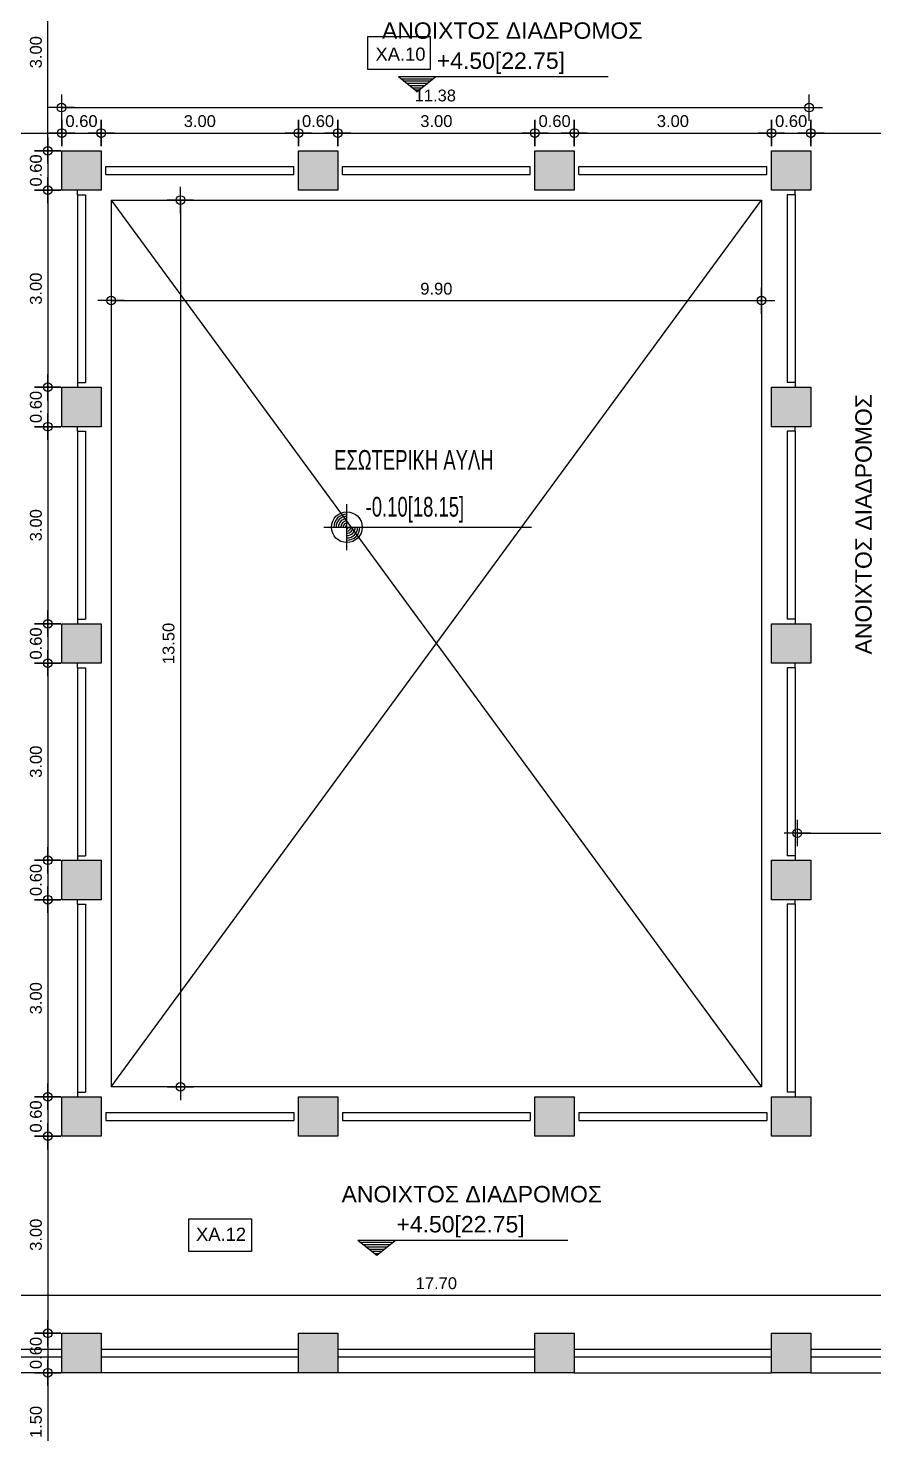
# Model space of a CAD drawing. Header units: metres. Extents: x -11 to 85, y -301 to 135.
# Drawn here: x 25.06 to 37.93, y -128.94 to -107.54 of the extents above; entities that cross this region are included whole.
import ezdxf

# ---------------------------------------------------------------- set-up
doc = ezdxf.new("R2010")
doc.units = ezdxf.units.M
doc.header["$LTSCALE"] = 0.036
doc.header["$PDMODE"] = 2
for name, color, linetype in [('arxitek aorofos', 252, 'Continuous'), ('DIMBLK', 252, 'Continuous'), ('electext', 20, 'Continuous'), ('HLEK_FL001_SYMBOLS', 230, 'Continuous')]:
    doc.layers.add(name, color=color, linetype=linetype)
doc.styles.add('comu-c', font='ugcompl.shx', dxfattribs={"width": 0.7})
doc.styles.add('COMU-N', font='arial.ttf')
doc.styles.get("Standard").update_dxf_attribs({"font": 'arial.ttf'})
doc.dimstyles.new('CADWDOT', dxfattribs={"dimscale": 0.1, "dimtxt": 1.8, "dimasz": 0.08, "dimexe": 2, "dimexo": 0, "dimgap": 0.09, "dimtad": 0, "dimrnd": 0.001, "dimzin": 0, "dimdsep": 46, "dimtxsty": 'Standard', "dimblk1": 'ARTDIM', "dimblk2": 'ARTDIM', "dimsah": 1, "dimcen": 0.09, "dimdle": 0.05, "dimse1": 1, "dimse2": 1, "dimadec": 0, "dimazin": 0, "dimtfac": 1, "dimtmove": 0, "dimatfit": 3, "dimldrblk": 'ARTDIM', "dimfxl": 2, "dimtvp": 0.9999, "dimtolj": 1, "dimtzin": 0, "dimarcsym": 0})

# ---------------------------------------------------------------- blocks, each defined once
blk = doc.blocks.new('ARTDIM')
at = {"layer": 'DIMBLK'}
for p, q in [((-24.9975, 0), (24.9975, 0)), ((0, -24.9975), (0, 24.9975))]:
    blk.add_line(p, q, dxfattribs=at)
blk.add_circle((0, 0), 8.25, dxfattribs=at)
blk = doc.blocks.new('*D1109')
at = {"layer": 'arxitek aorofos', "color": 0, "lineweight": -2}
blk.add_line((22.432, -126.826), (40.116, -126.826), dxfattribs=at)
at = {"layer": 'Defpoints', "color": 0, "transparency": 16777216}
for p in [(22.424, -126.826), (40.124, -126.826), (40.124, -126.826)]:
    blk.add_point(p, dxfattribs=at)
at = {"layer": 'arxitek aorofos', "color": 0, "lineweight": -2, "xscale": 0.008, "yscale": 0.008, "zscale": 0.008, "rotation": 180}
blk.add_blockref('ARTDIM', (22.424, -126.826), dxfattribs=at)
at = {"layer": 'arxitek aorofos', "color": 0, "lineweight": -2, "xscale": 0.008, "yscale": 0.008, "zscale": 0.008}
blk.add_blockref('ARTDIM', (40.124, -126.826), dxfattribs=at)
at = {"layer": 'arxitek aorofos', "color": 0, "insert": (31.274, -126.646), "char_height": 0.18, "attachment_point": 5}
blk.add_mtext('\\A1;17.70', dxfattribs=at)
blk = doc.blocks.new('*D1142')
at = {"layer": 'arxitek aorofos', "color": 0, "lineweight": -2}
blk.add_line((25.36, -109.399), (25.36, -106.415), dxfattribs=at)
at = {"layer": 'Defpoints', "color": 0, "transparency": 16777216}
for p in [(25.36, -106.407), (25.574, -106.407), (25.574, -109.407)]:
    blk.add_point(p, dxfattribs=at)
at = {"layer": 'arxitek aorofos', "color": 0, "lineweight": -2, "xscale": 0.008, "yscale": 0.008, "zscale": 0.008}
for p, rotation in [((25.36, -106.407), 90), ((25.36, -109.407), 270)]:
    blk.add_blockref('ARTDIM', p, dxfattribs=dict(at, rotation=rotation))
at = {"layer": 'arxitek aorofos', "color": 0, "insert": (25.18, -107.907), "char_height": 0.18, "attachment_point": 5, "rotation": 90}
blk.add_mtext('\\A1;3.00', dxfattribs=at)
blk = doc.blocks.new('*D1143')
at = {"layer": 'arxitek aorofos', "color": 0, "lineweight": -2}
blk.add_line((25.36, -109.415), (25.36, -109.999), dxfattribs=at)
at = {"layer": 'Defpoints', "color": 0, "transparency": 16777216}
for p in [(25.574, -109.407), (25.36, -110.007), (25.574, -110.007)]:
    blk.add_point(p, dxfattribs=at)
at = {"layer": 'arxitek aorofos', "color": 0, "lineweight": -2, "xscale": 0.008, "yscale": 0.008, "zscale": 0.008}
for p, rotation in [((25.36, -109.407), 90), ((25.36, -110.007), 270)]:
    blk.add_blockref('ARTDIM', p, dxfattribs=dict(at, rotation=rotation))
at = {"layer": 'arxitek aorofos', "color": 0, "insert": (25.18, -109.707), "char_height": 0.18, "attachment_point": 5, "rotation": 90}
blk.add_mtext('\\A1;0.60', dxfattribs=at)
blk = doc.blocks.new('*D1144')
at = {"layer": 'arxitek aorofos', "color": 0, "lineweight": -2}
blk.add_line((25.36, -110.015), (25.36, -112.999), dxfattribs=at)
at = {"layer": 'Defpoints', "color": 0, "transparency": 16777216}
for p in [(25.574, -110.007), (25.36, -113.007), (25.574, -113.007)]:
    blk.add_point(p, dxfattribs=at)
at = {"layer": 'arxitek aorofos', "color": 0, "lineweight": -2, "xscale": 0.008, "yscale": 0.008, "zscale": 0.008}
for p, rotation in [((25.36, -110.007), 90), ((25.36, -113.007), 270)]:
    blk.add_blockref('ARTDIM', p, dxfattribs=dict(at, rotation=rotation))
at = {"layer": 'arxitek aorofos', "color": 0, "insert": (25.18, -111.507), "char_height": 0.18, "attachment_point": 5, "rotation": 90}
blk.add_mtext('\\A1;3.00', dxfattribs=at)
blk = doc.blocks.new('*D1145')
at = {"layer": 'arxitek aorofos', "color": 0, "lineweight": -2}
blk.add_line((25.36, -113.015), (25.36, -113.599), dxfattribs=at)
at = {"layer": 'Defpoints', "color": 0, "transparency": 16777216}
for p in [(25.574, -113.007), (25.36, -113.607), (25.574, -113.607)]:
    blk.add_point(p, dxfattribs=at)
at = {"layer": 'arxitek aorofos', "color": 0, "lineweight": -2, "xscale": 0.008, "yscale": 0.008, "zscale": 0.008}
for p, rotation in [((25.36, -113.007), 90), ((25.36, -113.607), 270)]:
    blk.add_blockref('ARTDIM', p, dxfattribs=dict(at, rotation=rotation))
at = {"layer": 'arxitek aorofos', "color": 0, "insert": (25.18, -113.307), "char_height": 0.18, "attachment_point": 5, "rotation": 90}
blk.add_mtext('\\A1;0.60', dxfattribs=at)
blk = doc.blocks.new('*D1146')
at = {"layer": 'arxitek aorofos', "color": 0, "lineweight": -2}
blk.add_line((25.36, -113.615), (25.36, -116.599), dxfattribs=at)
at = {"layer": 'Defpoints', "color": 0, "transparency": 16777216}
for p in [(25.574, -113.607), (25.36, -116.607), (25.574, -116.607)]:
    blk.add_point(p, dxfattribs=at)
at = {"layer": 'arxitek aorofos', "color": 0, "lineweight": -2, "xscale": 0.008, "yscale": 0.008, "zscale": 0.008}
for p, rotation in [((25.36, -113.607), 90), ((25.36, -116.607), 270)]:
    blk.add_blockref('ARTDIM', p, dxfattribs=dict(at, rotation=rotation))
at = {"layer": 'arxitek aorofos', "color": 0, "insert": (25.18, -115.107), "char_height": 0.18, "attachment_point": 5, "rotation": 90}
blk.add_mtext('\\A1;3.00', dxfattribs=at)
blk = doc.blocks.new('*D1147')
at = {"layer": 'arxitek aorofos', "color": 0, "lineweight": -2}
blk.add_line((25.36, -116.615), (25.36, -117.199), dxfattribs=at)
at = {"layer": 'Defpoints', "color": 0, "transparency": 16777216}
for p in [(25.574, -116.607), (25.36, -117.207), (25.574, -117.207)]:
    blk.add_point(p, dxfattribs=at)
at = {"layer": 'arxitek aorofos', "color": 0, "lineweight": -2, "xscale": 0.008, "yscale": 0.008, "zscale": 0.008}
for p, rotation in [((25.36, -116.607), 90), ((25.36, -117.207), 270)]:
    blk.add_blockref('ARTDIM', p, dxfattribs=dict(at, rotation=rotation))
at = {"layer": 'arxitek aorofos', "color": 0, "insert": (25.18, -116.907), "char_height": 0.18, "attachment_point": 5, "rotation": 90}
blk.add_mtext('\\A1;0.60', dxfattribs=at)
blk = doc.blocks.new('*D1148')
at = {"layer": 'arxitek aorofos', "color": 0, "lineweight": -2}
blk.add_line((25.36, -117.215), (25.36, -120.199), dxfattribs=at)
at = {"layer": 'Defpoints', "color": 0, "transparency": 16777216}
for p in [(25.574, -117.207), (25.36, -120.207), (25.574, -120.207)]:
    blk.add_point(p, dxfattribs=at)
at = {"layer": 'arxitek aorofos', "color": 0, "lineweight": -2, "xscale": 0.008, "yscale": 0.008, "zscale": 0.008}
for p, rotation in [((25.36, -117.207), 90), ((25.36, -120.207), 270)]:
    blk.add_blockref('ARTDIM', p, dxfattribs=dict(at, rotation=rotation))
at = {"layer": 'arxitek aorofos', "color": 0, "insert": (25.18, -118.707), "char_height": 0.18, "attachment_point": 5, "rotation": 90}
blk.add_mtext('\\A1;3.00', dxfattribs=at)
blk = doc.blocks.new('*D1149')
at = {"layer": 'arxitek aorofos', "color": 0, "lineweight": -2}
blk.add_line((25.36, -120.215), (25.36, -120.799), dxfattribs=at)
at = {"layer": 'Defpoints', "color": 0, "transparency": 16777216}
for p in [(25.574, -120.207), (25.36, -120.807), (25.574, -120.807)]:
    blk.add_point(p, dxfattribs=at)
at = {"layer": 'arxitek aorofos', "color": 0, "lineweight": -2, "xscale": 0.008, "yscale": 0.008, "zscale": 0.008}
for p, rotation in [((25.36, -120.207), 90), ((25.36, -120.807), 270)]:
    blk.add_blockref('ARTDIM', p, dxfattribs=dict(at, rotation=rotation))
at = {"layer": 'arxitek aorofos', "color": 0, "insert": (25.18, -120.507), "char_height": 0.18, "attachment_point": 5, "rotation": 90}
blk.add_mtext('\\A1;0.60', dxfattribs=at)
blk = doc.blocks.new('*D1150')
at = {"layer": 'arxitek aorofos', "color": 0, "lineweight": -2}
blk.add_line((25.36, -120.815), (25.36, -123.799), dxfattribs=at)
at = {"layer": 'Defpoints', "color": 0, "transparency": 16777216}
for p in [(25.574, -120.807), (25.36, -123.807), (25.574, -123.807)]:
    blk.add_point(p, dxfattribs=at)
at = {"layer": 'arxitek aorofos', "color": 0, "lineweight": -2, "xscale": 0.008, "yscale": 0.008, "zscale": 0.008}
for p, rotation in [((25.36, -120.807), 90), ((25.36, -123.807), 270)]:
    blk.add_blockref('ARTDIM', p, dxfattribs=dict(at, rotation=rotation))
at = {"layer": 'arxitek aorofos', "color": 0, "insert": (25.18, -122.307), "char_height": 0.18, "attachment_point": 5, "rotation": 90}
blk.add_mtext('\\A1;3.00', dxfattribs=at)
blk = doc.blocks.new('*D1151')
at = {"layer": 'arxitek aorofos', "color": 0, "lineweight": -2}
blk.add_line((25.36, -123.815), (25.36, -124.399), dxfattribs=at)
at = {"layer": 'Defpoints', "color": 0, "transparency": 16777216}
for p in [(25.574, -123.807), (25.36, -124.407), (25.574, -124.407)]:
    blk.add_point(p, dxfattribs=at)
at = {"layer": 'arxitek aorofos', "color": 0, "lineweight": -2, "xscale": 0.008, "yscale": 0.008, "zscale": 0.008}
for p, rotation in [((25.36, -123.807), 90), ((25.36, -124.407), 270)]:
    blk.add_blockref('ARTDIM', p, dxfattribs=dict(at, rotation=rotation))
at = {"layer": 'arxitek aorofos', "color": 0, "insert": (25.18, -124.107), "char_height": 0.18, "attachment_point": 5, "rotation": 90}
blk.add_mtext('\\A1;0.60', dxfattribs=at)
blk = doc.blocks.new('*D1152')
at = {"layer": 'arxitek aorofos', "color": 0, "lineweight": -2}
blk.add_line((25.36, -124.415), (25.36, -127.399), dxfattribs=at)
at = {"layer": 'Defpoints', "color": 0, "transparency": 16777216}
for p in [(25.574, -124.407), (25.36, -127.407), (25.574, -127.407)]:
    blk.add_point(p, dxfattribs=at)
at = {"layer": 'arxitek aorofos', "color": 0, "lineweight": -2, "xscale": 0.008, "yscale": 0.008, "zscale": 0.008}
for p, rotation in [((25.36, -124.407), 90), ((25.36, -127.407), 270)]:
    blk.add_blockref('ARTDIM', p, dxfattribs=dict(at, rotation=rotation))
at = {"layer": 'arxitek aorofos', "color": 0, "insert": (25.18, -125.907), "char_height": 0.18, "attachment_point": 5, "rotation": 90}
blk.add_mtext('\\A1;3.00', dxfattribs=at)
blk = doc.blocks.new('*D1153')
at = {"layer": 'arxitek aorofos', "color": 0, "lineweight": -2}
blk.add_line((25.36, -127.415), (25.36, -127.999), dxfattribs=at)
at = {"layer": 'Defpoints', "color": 0, "transparency": 16777216}
for p in [(25.574, -127.407), (25.36, -128.007), (25.574, -128.007)]:
    blk.add_point(p, dxfattribs=at)
at = {"layer": 'arxitek aorofos', "color": 0, "lineweight": -2, "xscale": 0.008, "yscale": 0.008, "zscale": 0.008}
for p, rotation in [((25.36, -127.407), 90), ((25.36, -128.007), 270)]:
    blk.add_blockref('ARTDIM', p, dxfattribs=dict(at, rotation=rotation))
at = {"layer": 'arxitek aorofos', "color": 0, "insert": (25.18, -127.707), "char_height": 0.18, "attachment_point": 5, "rotation": 90}
blk.add_mtext('\\A1;0.60', dxfattribs=at)
blk = doc.blocks.new('*D1154')
at = {"layer": 'arxitek aorofos', "color": 0, "lineweight": -2}
blk.add_line((25.36, -128.015), (25.36, -129.499), dxfattribs=at)
at = {"layer": 'Defpoints', "color": 0, "transparency": 16777216}
for p in [(25.574, -128.007), (25.36, -129.507), (25.574, -129.507)]:
    blk.add_point(p, dxfattribs=at)
at = {"layer": 'arxitek aorofos', "color": 0, "lineweight": -2, "xscale": 0.008, "yscale": 0.008, "zscale": 0.008}
for p, rotation in [((25.36, -128.007), 90), ((25.36, -129.507), 270)]:
    blk.add_blockref('ARTDIM', p, dxfattribs=dict(at, rotation=rotation))
at = {"layer": 'arxitek aorofos', "color": 0, "insert": (25.18, -128.757), "char_height": 0.18, "attachment_point": 5, "rotation": 90}
blk.add_mtext('\\A1;1.50', dxfattribs=at)
blk = doc.blocks.new('*D1155')
at = {"layer": 'arxitek aorofos', "color": 0, "lineweight": -2}
blk.add_line((22.482, -109.137), (25.566, -109.137), dxfattribs=at)
at = {"layer": 'Defpoints', "color": 0, "transparency": 16777216}
for p in [(25.574, -109.137), (22.474, -109.784), (25.574, -109.784)]:
    blk.add_point(p, dxfattribs=at)
at = {"layer": 'arxitek aorofos', "color": 0, "lineweight": -2, "xscale": 0.008, "yscale": 0.008, "zscale": 0.008, "rotation": 180}
blk.add_blockref('ARTDIM', (22.474, -109.137), dxfattribs=at)
at = {"layer": 'arxitek aorofos', "color": 0, "lineweight": -2, "xscale": 0.008, "yscale": 0.008, "zscale": 0.008}
blk.add_blockref('ARTDIM', (25.574, -109.137), dxfattribs=at)
at = {"layer": 'arxitek aorofos', "color": 0, "insert": (24.024, -108.957), "char_height": 0.18, "attachment_point": 5}
blk.add_mtext('\\A1;3.10', dxfattribs=at)
blk = doc.blocks.new('*D1156')
at = {"layer": 'arxitek aorofos', "color": 0, "lineweight": -2}
blk.add_line((25.582, -109.137), (26.166, -109.137), dxfattribs=at)
at = {"layer": 'Defpoints', "color": 0, "transparency": 16777216}
for p in [(25.574, -109.334), (26.174, -109.137), (26.174, -109.334)]:
    blk.add_point(p, dxfattribs=at)
at = {"layer": 'arxitek aorofos', "color": 0, "lineweight": -2, "xscale": 0.008, "yscale": 0.008, "zscale": 0.008, "rotation": 180}
blk.add_blockref('ARTDIM', (25.574, -109.137), dxfattribs=at)
at = {"layer": 'arxitek aorofos', "color": 0, "lineweight": -2, "xscale": 0.008, "yscale": 0.008, "zscale": 0.008}
blk.add_blockref('ARTDIM', (26.174, -109.137), dxfattribs=at)
at = {"layer": 'arxitek aorofos', "color": 0, "insert": (25.874, -108.957), "char_height": 0.18, "attachment_point": 5}
blk.add_mtext('\\A1;0.60', dxfattribs=at)
blk = doc.blocks.new('*D1157')
at = {"layer": 'arxitek aorofos', "color": 0, "lineweight": -2}
blk.add_line((26.182, -109.137), (29.166, -109.137), dxfattribs=at)
at = {"layer": 'Defpoints', "color": 0, "transparency": 16777216}
for p in [(29.174, -109.137), (26.174, -109.407), (29.174, -109.407)]:
    blk.add_point(p, dxfattribs=at)
at = {"layer": 'arxitek aorofos', "color": 0, "lineweight": -2, "xscale": 0.008, "yscale": 0.008, "zscale": 0.008, "rotation": 180}
blk.add_blockref('ARTDIM', (26.174, -109.137), dxfattribs=at)
at = {"layer": 'arxitek aorofos', "color": 0, "lineweight": -2, "xscale": 0.008, "yscale": 0.008, "zscale": 0.008}
blk.add_blockref('ARTDIM', (29.174, -109.137), dxfattribs=at)
at = {"layer": 'arxitek aorofos', "color": 0, "insert": (27.674, -108.957), "char_height": 0.18, "attachment_point": 5}
blk.add_mtext('\\A1;3.00', dxfattribs=at)
blk = doc.blocks.new('*D1158')
at = {"layer": 'arxitek aorofos', "color": 0, "lineweight": -2}
blk.add_line((29.182, -109.137), (29.766, -109.137), dxfattribs=at)
at = {"layer": 'Defpoints', "color": 0, "transparency": 16777216}
for p in [(29.774, -109.137), (29.174, -109.407), (29.774, -109.407)]:
    blk.add_point(p, dxfattribs=at)
at = {"layer": 'arxitek aorofos', "color": 0, "lineweight": -2, "xscale": 0.008, "yscale": 0.008, "zscale": 0.008, "rotation": 180}
blk.add_blockref('ARTDIM', (29.174, -109.137), dxfattribs=at)
at = {"layer": 'arxitek aorofos', "color": 0, "lineweight": -2, "xscale": 0.008, "yscale": 0.008, "zscale": 0.008}
blk.add_blockref('ARTDIM', (29.774, -109.137), dxfattribs=at)
at = {"layer": 'arxitek aorofos', "color": 0, "insert": (29.474, -108.957), "char_height": 0.18, "attachment_point": 5}
blk.add_mtext('\\A1;0.60', dxfattribs=at)
blk = doc.blocks.new('*D1159')
at = {"layer": 'arxitek aorofos', "color": 0, "lineweight": -2}
blk.add_line((29.782, -109.137), (32.766, -109.137), dxfattribs=at)
at = {"layer": 'Defpoints', "color": 0, "transparency": 16777216}
for p in [(32.774, -109.137), (29.774, -109.407), (32.774, -109.407)]:
    blk.add_point(p, dxfattribs=at)
at = {"layer": 'arxitek aorofos', "color": 0, "lineweight": -2, "xscale": 0.008, "yscale": 0.008, "zscale": 0.008, "rotation": 180}
blk.add_blockref('ARTDIM', (29.774, -109.137), dxfattribs=at)
at = {"layer": 'arxitek aorofos', "color": 0, "lineweight": -2, "xscale": 0.008, "yscale": 0.008, "zscale": 0.008}
blk.add_blockref('ARTDIM', (32.774, -109.137), dxfattribs=at)
at = {"layer": 'arxitek aorofos', "color": 0, "insert": (31.274, -108.957), "char_height": 0.18, "attachment_point": 5}
blk.add_mtext('\\A1;3.00', dxfattribs=at)
blk = doc.blocks.new('*D1160')
at = {"layer": 'arxitek aorofos', "color": 0, "lineweight": -2}
blk.add_line((32.782, -109.137), (33.366, -109.137), dxfattribs=at)
at = {"layer": 'Defpoints', "color": 0, "transparency": 16777216}
for p in [(33.374, -109.137), (32.774, -109.407), (33.374, -109.407)]:
    blk.add_point(p, dxfattribs=at)
at = {"layer": 'arxitek aorofos', "color": 0, "lineweight": -2, "xscale": 0.008, "yscale": 0.008, "zscale": 0.008, "rotation": 180}
blk.add_blockref('ARTDIM', (32.774, -109.137), dxfattribs=at)
at = {"layer": 'arxitek aorofos', "color": 0, "lineweight": -2, "xscale": 0.008, "yscale": 0.008, "zscale": 0.008}
blk.add_blockref('ARTDIM', (33.374, -109.137), dxfattribs=at)
at = {"layer": 'arxitek aorofos', "color": 0, "insert": (33.074, -108.957), "char_height": 0.18, "attachment_point": 5}
blk.add_mtext('\\A1;0.60', dxfattribs=at)
blk = doc.blocks.new('*D1161')
at = {"layer": 'arxitek aorofos', "color": 0, "lineweight": -2}
blk.add_line((33.382, -109.137), (36.366, -109.137), dxfattribs=at)
at = {"layer": 'Defpoints', "color": 0, "transparency": 16777216}
for p in [(36.374, -109.137), (33.374, -109.407), (36.374, -109.407)]:
    blk.add_point(p, dxfattribs=at)
at = {"layer": 'arxitek aorofos', "color": 0, "lineweight": -2, "xscale": 0.008, "yscale": 0.008, "zscale": 0.008, "rotation": 180}
blk.add_blockref('ARTDIM', (33.374, -109.137), dxfattribs=at)
at = {"layer": 'arxitek aorofos', "color": 0, "lineweight": -2, "xscale": 0.008, "yscale": 0.008, "zscale": 0.008}
blk.add_blockref('ARTDIM', (36.374, -109.137), dxfattribs=at)
at = {"layer": 'arxitek aorofos', "color": 0, "insert": (34.874, -108.957), "char_height": 0.18, "attachment_point": 5}
blk.add_mtext('\\A1;3.00', dxfattribs=at)
blk = doc.blocks.new('*D1162')
at = {"layer": 'arxitek aorofos', "color": 0, "lineweight": -2}
blk.add_line((36.382, -109.137), (36.966, -109.137), dxfattribs=at)
at = {"layer": 'Defpoints', "color": 0, "transparency": 16777216}
for p in [(36.974, -109.137), (36.374, -109.407), (36.974, -109.407)]:
    blk.add_point(p, dxfattribs=at)
at = {"layer": 'arxitek aorofos', "color": 0, "lineweight": -2, "xscale": 0.008, "yscale": 0.008, "zscale": 0.008, "rotation": 180}
blk.add_blockref('ARTDIM', (36.374, -109.137), dxfattribs=at)
at = {"layer": 'arxitek aorofos', "color": 0, "lineweight": -2, "xscale": 0.008, "yscale": 0.008, "zscale": 0.008}
blk.add_blockref('ARTDIM', (36.974, -109.137), dxfattribs=at)
at = {"layer": 'arxitek aorofos', "color": 0, "insert": (36.674, -108.957), "char_height": 0.18, "attachment_point": 5}
blk.add_mtext('\\A1;0.60', dxfattribs=at)
blk = doc.blocks.new('*D1163')
at = {"layer": 'arxitek aorofos', "color": 0, "lineweight": -2}
blk.add_line((36.982, -109.137), (40.066, -109.137), dxfattribs=at)
at = {"layer": 'Defpoints', "color": 0, "transparency": 16777216}
for p in [(40.074, -109.137), (36.974, -109.407), (40.074, -109.407)]:
    blk.add_point(p, dxfattribs=at)
at = {"layer": 'arxitek aorofos', "color": 0, "lineweight": -2, "xscale": 0.008, "yscale": 0.008, "zscale": 0.008, "rotation": 180}
blk.add_blockref('ARTDIM', (36.974, -109.137), dxfattribs=at)
at = {"layer": 'arxitek aorofos', "color": 0, "lineweight": -2, "xscale": 0.008, "yscale": 0.008, "zscale": 0.008}
blk.add_blockref('ARTDIM', (40.074, -109.137), dxfattribs=at)
at = {"layer": 'arxitek aorofos', "color": 0, "insert": (38.524, -108.957), "char_height": 0.18, "attachment_point": 5}
blk.add_mtext('\\A1;3.10', dxfattribs=at)
blk = doc.blocks.new('*D1191')
at = {"layer": 'arxitek aorofos', "color": 0, "lineweight": -2}
blk.add_line((26.332, -111.688), (36.216, -111.688), dxfattribs=at)
at = {"layer": 'Defpoints', "color": 0, "transparency": 16777216}
for p in [(26.324, -110.157), (36.224, -110.157), (36.224, -111.688)]:
    blk.add_point(p, dxfattribs=at)
at = {"layer": 'arxitek aorofos', "color": 0, "lineweight": -2, "xscale": 0.008, "yscale": 0.008, "zscale": 0.008, "rotation": 180}
blk.add_blockref('ARTDIM', (26.324, -111.688), dxfattribs=at)
at = {"layer": 'arxitek aorofos', "color": 0, "lineweight": -2, "xscale": 0.008, "yscale": 0.008, "zscale": 0.008}
blk.add_blockref('ARTDIM', (36.224, -111.688), dxfattribs=at)
at = {"layer": 'arxitek aorofos', "color": 0, "insert": (31.274, -111.508), "char_height": 0.18, "attachment_point": 5}
blk.add_mtext('\\A1;9.90', dxfattribs=at)
blk = doc.blocks.new('*D1192')
at = {"layer": 'arxitek aorofos', "color": 0, "lineweight": -2}
blk.add_line((27.379, -110.165), (27.379, -123.649), dxfattribs=at)
at = {"layer": 'Defpoints', "color": 0, "transparency": 16777216}
for p in [(26.324, -110.157), (26.324, -123.657), (27.379, -123.657)]:
    blk.add_point(p, dxfattribs=at)
at = {"layer": 'arxitek aorofos', "color": 0, "lineweight": -2, "xscale": 0.008, "yscale": 0.008, "zscale": 0.008}
for p, rotation in [((27.379, -110.157), 90), ((27.379, -123.657), 270)]:
    blk.add_blockref('ARTDIM', p, dxfattribs=dict(at, rotation=rotation))
at = {"layer": 'arxitek aorofos', "color": 0, "insert": (27.199, -116.907), "char_height": 0.18, "attachment_point": 5, "rotation": 90}
blk.add_mtext('\\A1;13.50', dxfattribs=at)
blk = doc.blocks.new('*D1900')
at = {"layer": 'Defpoints', "color": 0, "transparency": 16777216}
for p in [(36.767, -118.721), (40.142, -118.721), (40.142, -119.793)]:
    blk.add_point(p, dxfattribs=at)
at = {"layer": 'HLEK_FL001_SYMBOLS', "color": 0, "lineweight": -2, "transparency": 16777216}
blk.add_line((36.775, -119.793), (40.134, -119.793), dxfattribs=at)
at = {"layer": 'HLEK_FL001_SYMBOLS', "color": 0, "lineweight": -2, "transparency": 16777216, "xscale": 0.008, "yscale": 0.008, "zscale": 0.008, "rotation": 180}
blk.add_blockref('ARTDIM', (36.767, -119.793), dxfattribs=at)
at = {"layer": 'HLEK_FL001_SYMBOLS', "color": 0, "lineweight": -2, "transparency": 16777216, "xscale": 0.008, "yscale": 0.008, "zscale": 0.008}
blk.add_blockref('ARTDIM', (40.142, -119.793), dxfattribs=at)
at = {"layer": 'HLEK_FL001_SYMBOLS', "color": 0, "transparency": 16777216, "insert": (38.455, -119.609), "char_height": 0.18, "attachment_point": 5}
blk.add_mtext('\\A1;3.37', dxfattribs=at)
blk = doc.blocks.new('*D1901')
at = {"layer": 'Defpoints', "color": 0, "transparency": 16777216}
for p in [(22.474, -125.823), (40.084, -125.823), (40.084, -130.756)]:
    blk.add_point(p, dxfattribs=at)
at = {"layer": 'HLEK_FL001_SYMBOLS', "color": 0, "lineweight": -2, "transparency": 16777216}
blk.add_line((22.482, -130.756), (40.076, -130.756), dxfattribs=at)
at = {"layer": 'HLEK_FL001_SYMBOLS', "color": 0, "lineweight": -2, "transparency": 16777216, "xscale": 0.008, "yscale": 0.008, "zscale": 0.008, "rotation": 180}
blk.add_blockref('ARTDIM', (22.474, -130.756), dxfattribs=at)
at = {"layer": 'HLEK_FL001_SYMBOLS', "color": 0, "lineweight": -2, "transparency": 16777216, "xscale": 0.008, "yscale": 0.008, "zscale": 0.008}
blk.add_blockref('ARTDIM', (40.084, -130.756), dxfattribs=at)
at = {"layer": 'HLEK_FL001_SYMBOLS', "color": 0, "transparency": 16777216, "insert": (31.279, -130.572), "char_height": 0.18, "attachment_point": 5}
blk.add_mtext('\\A1;17.61', dxfattribs=at)
blk = doc.blocks.new('*D1902')
at = {"layer": 'Defpoints', "color": 0, "transparency": 16777216}
for p in [(25.568, -108.62), (36.949, -108.62), (36.949, -108.751)]:
    blk.add_point(p, dxfattribs=at)
at = {"layer": 'HLEK_FL001_SYMBOLS', "color": 0, "lineweight": -2, "transparency": 16777216}
blk.add_line((25.576, -108.751), (36.941, -108.751), dxfattribs=at)
at = {"layer": 'HLEK_FL001_SYMBOLS', "color": 0, "lineweight": -2, "transparency": 16777216, "xscale": 0.008, "yscale": 0.008, "zscale": 0.008, "rotation": 180}
blk.add_blockref('ARTDIM', (25.568, -108.751), dxfattribs=at)
at = {"layer": 'HLEK_FL001_SYMBOLS', "color": 0, "lineweight": -2, "transparency": 16777216, "xscale": 0.008, "yscale": 0.008, "zscale": 0.008}
blk.add_blockref('ARTDIM', (36.949, -108.751), dxfattribs=at)
at = {"layer": 'HLEK_FL001_SYMBOLS', "color": 0, "transparency": 16777216, "insert": (31.258, -108.567), "char_height": 0.18, "attachment_point": 5}
blk.add_mtext('\\A1;11.38', dxfattribs=at)

msp = doc.modelspace()

# ---------------------------------------------------------------- hatches: boundary and pattern name
at = {"layer": 'arxitek aorofos'}
for points in [[(26.174, -109.407), (25.574, -109.407), (25.574, -110.007), (26.174, -110.007)], [(29.774, -109.407), (29.174, -109.407), (29.174, -110.007), (29.774, -110.007)], [(33.374, -110.007), (33.374, -109.407), (32.774, -109.407), (32.774, -110.007)], [(36.974, -109.407), (36.374, -109.407), (36.374, -110.007), (36.974, -110.007)], [(25.574, -113.007), (25.574, -113.607), (26.174, -113.607), (26.174, -113.007)], [(36.374, -113.607), (36.974, -113.607), (36.974, -113.007), (36.374, -113.007)], [(26.174, -116.607), (25.574, -116.607), (25.574, -117.207), (26.174, -117.207)], [(36.974, -116.607), (36.374, -116.607), (36.374, -117.207), (36.974, -117.207)], [(25.574, -120.807), (26.174, -120.807), (26.174, -120.207), (25.574, -120.207)], [(36.374, -120.207), (36.374, -120.807), (36.974, -120.807), (36.974, -120.207)], [(26.174, -123.807), (25.574, -123.807), (25.574, -124.407), (26.174, -124.407)], [(29.774, -123.807), (29.174, -123.807), (29.174, -124.407), (29.774, -124.407)], [(32.774, -123.807), (32.774, -124.407), (33.374, -124.407), (33.374, -123.807)], [(36.974, -123.807), (36.374, -123.807), (36.374, -124.407), (36.974, -124.407)], [(25.574, -127.407), (25.574, -128.007), (26.174, -128.007), (26.174, -127.407)], [(29.774, -127.407), (29.174, -127.407), (29.174, -128.007), (29.774, -128.007)], [(33.374, -127.407), (32.774, -127.407), (32.774, -128.007), (33.374, -128.007)], [(36.974, -128.007), (36.974, -127.407), (36.374, -127.407), (36.374, -128.007)]]:
    msp.add_hatch(color=256, dxfattribs=at).paths.add_polyline_path(points)

# ---------------------------------------------------------------- linework, layer by layer
for p, q in [((30.696, -108.277), (30.981, -108.505)), ((30.696, -108.277), (33.888, -108.277)), ((30.739, -108.311), (31.223, -108.311)), ((30.782, -108.345), (31.181, -108.345)), ((30.824, -108.38), (31.138, -108.38)), ((30.867, -108.414), (31.095, -108.414)), ((30.91, -108.448), (31.052, -108.448)), ((30.953, -108.482), (31.01, -108.482)), ((30.981, -108.505), (31.266, -108.277)), ((25.574, -110.007), (25.574, -109.407)), ((25.574, -109.407), (26.174, -109.407)), ((26.174, -109.407), (26.174, -110.007)), ((29.174, -109.407), (29.774, -109.407)), ((29.174, -110.007), (29.174, -109.407)), ((29.774, -109.407), (29.774, -110.007)), ((32.774, -110.007), (32.774, -109.407)), ((32.774, -109.407), (33.374, -109.407)), ((33.374, -109.407), (33.374, -110.007)), ((36.374, -109.407), (36.974, -109.407)), ((36.374, -110.007), (36.374, -109.407)), ((36.974, -109.407), (36.974, -110.007)), ((26.244, -109.647), (29.104, -109.647)), ((26.244, -109.767), (26.244, -109.647)), ((26.244, -109.767), (29.104, -109.767)), ((29.104, -109.767), (29.104, -109.647)), ((29.844, -109.647), (32.704, -109.647)), ((29.844, -109.767), (29.844, -109.647)), ((29.844, -109.767), (32.704, -109.767)), ((32.704, -109.767), (32.704, -109.647)), ((33.444, -109.647), (36.304, -109.647)), ((33.444, -109.767), (33.444, -109.647)), ((33.444, -109.767), (36.304, -109.767)), ((36.304, -109.767), (36.304, -109.647)), ((26.174, -110.007), (25.574, -110.007)), ((25.814, -110.077), (25.814, -110.007)), ((25.814, -110.077), (25.814, -112.937)), ((25.814, -110.077), (25.934, -110.077)), ((25.934, -110.077), (25.934, -112.937)), ((26.324, -110.157), (26.324, -123.657)), ((26.324, -110.157), (36.224, -110.157)), ((26.324, -110.157), (36.224, -123.657)), ((26.324, -123.657), (36.224, -110.157)), ((29.774, -110.007), (29.174, -110.007)), ((33.374, -110.007), (32.774, -110.007)), ((36.224, -110.157), (36.224, -123.657)), ((36.974, -110.007), (36.374, -110.007)), ((36.614, -110.077), (36.614, -112.937)), ((36.734, -110.077), (36.614, -110.077)), ((36.734, -110.077), (36.734, -110.007)), ((36.734, -110.077), (36.734, -112.937)), ((25.814, -112.937), (25.934, -112.937)), ((25.814, -112.937), (25.814, -113.007)), ((36.734, -112.937), (36.614, -112.937)), ((36.734, -112.937), (36.734, -113.007)), ((25.574, -113.007), (26.174, -113.007)), ((25.574, -113.607), (25.574, -113.007)), ((26.174, -113.007), (26.174, -113.607)), ((36.374, -113.607), (36.374, -113.007)), ((36.374, -113.007), (36.974, -113.007)), ((36.974, -113.007), (36.974, -113.607)), ((26.174, -113.607), (25.574, -113.607)), ((25.814, -113.677), (25.814, -113.607)), ((36.974, -113.607), (36.374, -113.607)), ((36.734, -113.677), (36.734, -113.607)), ((25.814, -113.677), (25.814, -116.537)), ((25.814, -113.677), (25.934, -113.677)), ((25.934, -113.677), (25.934, -116.537)), ((36.614, -113.677), (36.614, -116.537)), ((36.734, -113.677), (36.614, -113.677)), ((36.734, -113.677), (36.734, -116.537)), ((29.912, -115.488), (29.912, -114.786)), ((29.56, -115.137), (32.724, -115.137)), ((25.574, -117.207), (25.574, -116.607)), ((25.574, -116.607), (26.174, -116.607)), ((25.814, -116.537), (25.934, -116.537)), ((25.814, -116.537), (25.814, -116.607)), ((26.174, -116.607), (26.174, -117.207)), ((36.374, -116.607), (36.974, -116.607)), ((36.374, -117.207), (36.374, -116.607)), ((36.734, -116.537), (36.614, -116.537)), ((36.734, -116.537), (36.734, -116.607)), ((36.974, -116.607), (36.974, -117.207)), ((26.174, -117.207), (25.574, -117.207)), ((25.814, -117.277), (25.814, -117.207)), ((36.974, -117.207), (36.374, -117.207)), ((36.734, -117.277), (36.734, -117.207)), ((25.814, -117.277), (25.814, -120.137)), ((25.814, -117.277), (25.934, -117.277)), ((25.934, -117.277), (25.934, -120.137)), ((36.614, -117.277), (36.614, -120.137)), ((36.734, -117.277), (36.614, -117.277)), ((36.734, -117.277), (36.734, -120.137)), ((25.574, -120.207), (26.174, -120.207)), ((25.574, -120.807), (25.574, -120.207)), ((25.814, -120.137), (25.934, -120.137)), ((25.814, -120.137), (25.814, -120.207)), ((26.174, -120.207), (26.174, -120.807)), ((36.374, -120.807), (36.374, -120.207)), ((36.374, -120.207), (36.974, -120.207)), ((36.734, -120.137), (36.614, -120.137)), ((36.734, -120.137), (36.734, -120.207)), ((36.974, -120.207), (36.974, -120.807)), ((26.174, -120.807), (25.574, -120.807)), ((25.814, -120.877), (25.814, -120.807)), ((25.814, -120.877), (25.814, -123.737)), ((25.814, -120.877), (25.934, -120.877)), ((25.934, -120.877), (25.934, -123.737)), ((36.974, -120.807), (36.374, -120.807)), ((36.614, -120.877), (36.614, -123.737)), ((36.734, -120.877), (36.614, -120.877)), ((36.734, -120.877), (36.734, -120.807)), ((36.734, -120.877), (36.734, -123.737)), ((36.224, -123.657), (26.324, -123.657)), ((25.574, -124.407), (25.574, -123.807)), ((25.574, -123.807), (26.174, -123.807)), ((25.814, -123.737), (25.934, -123.737)), ((25.814, -123.737), (25.814, -123.807)), ((26.174, -123.807), (26.174, -124.407)), ((29.174, -124.407), (29.174, -123.807)), ((29.174, -123.807), (29.774, -123.807)), ((29.774, -123.807), (29.774, -124.407)), ((32.774, -123.807), (33.374, -123.807)), ((32.774, -124.407), (32.774, -123.807)), ((33.374, -123.807), (33.374, -124.407)), ((36.374, -124.407), (36.374, -123.807)), ((36.374, -123.807), (36.974, -123.807)), ((36.734, -123.737), (36.614, -123.737)), ((36.734, -123.737), (36.734, -123.807)), ((36.974, -123.807), (36.974, -124.407)), ((26.244, -124.047), (29.104, -124.047)), ((26.244, -124.047), (26.244, -124.167)), ((29.104, -124.047), (29.104, -124.167)), ((29.844, -124.047), (32.704, -124.047)), ((29.844, -124.047), (29.844, -124.167)), ((32.704, -124.047), (32.704, -124.167)), ((33.444, -124.047), (36.304, -124.047)), ((33.444, -124.047), (33.444, -124.167)), ((36.304, -124.047), (36.304, -124.167)), ((26.244, -124.167), (29.104, -124.167)), ((29.844, -124.167), (32.704, -124.167)), ((33.444, -124.167), (36.304, -124.167)), ((26.174, -124.407), (25.574, -124.407)), ((29.774, -124.407), (29.174, -124.407)), ((33.374, -124.407), (32.774, -124.407)), ((36.974, -124.407), (36.374, -124.407)), ((30.081, -125.988), (30.367, -126.216)), ((30.081, -125.988), (33.273, -125.988)), ((30.124, -126.022), (30.609, -126.022)), ((30.367, -126.216), (30.652, -125.988)), ((30.167, -126.056), (30.566, -126.056)), ((30.21, -126.091), (30.523, -126.091)), ((30.252, -126.125), (30.481, -126.125)), ((30.295, -126.159), (30.438, -126.159)), ((30.338, -126.193), (30.395, -126.193)), ((25.574, -127.407), (26.174, -127.407)), ((25.574, -128.007), (25.574, -127.407)), ((26.174, -127.407), (26.174, -128.007)), ((29.174, -127.407), (29.774, -127.407)), ((29.174, -128.007), (29.174, -127.407)), ((29.774, -127.407), (29.774, -128.007)), ((32.774, -128.007), (32.774, -127.407)), ((32.774, -127.407), (33.374, -127.407)), ((33.374, -127.407), (33.374, -128.007)), ((36.374, -127.407), (36.974, -127.407)), ((36.374, -128.007), (36.374, -127.407)), ((36.974, -127.407), (36.974, -128.007)), ((22.424, -127.647), (25.574, -127.647)), ((26.174, -127.647), (29.174, -127.647)), ((29.774, -127.647), (32.774, -127.647)), ((33.374, -127.647), (36.374, -127.647)), ((36.974, -127.647), (40.124, -127.647)), ((22.424, -127.767), (25.574, -127.767)), ((26.174, -127.767), (29.174, -127.767)), ((29.774, -127.767), (32.774, -127.767)), ((33.374, -127.767), (36.374, -127.767)), ((36.974, -127.767), (40.124, -127.767)), ((25.574, -128.007), (22.424, -128.007)), ((26.174, -128.007), (25.574, -128.007)), ((29.174, -128.007), (26.174, -128.007)), ((29.774, -128.007), (29.174, -128.007)), ((32.774, -128.007), (29.774, -128.007)), ((33.374, -128.007), (32.774, -128.007)), ((33.374, -128.007), (36.374, -128.007)), ((36.974, -128.007), (36.374, -128.007)), ((36.974, -128.007), (40.124, -128.007))]:
    msp.add_line(p, q, dxfattribs=at)
msp.add_circle((29.912, -115.137), 0.234, dxfattribs=at)
for radius, start, end in [(0.199, 90, 180), (0.164, 90, 180), (0.129, 90, 180), (0.0937, 90, 180), (0.0585, 90, 180), (0.0234, 90, 180), (0.0937, 270, 0), (0.129, 270, 0), (0.164, 270, 0), (0.199, 270, 0), (0.0585, 270, 0), (0.0234, 270, 0)]:
    msp.add_arc((29.912, -115.137), radius, start, end, dxfattribs=at)
at = {"layer": 'electext'}
for points in [[(30.229, -107.669), (31.178, -107.669), (31.178, -108.17), (30.229, -108.17)], [(27.509, -125.663), (28.459, -125.663), (28.459, -126.164), (27.509, -126.164)]]:
    msp.add_lwpolyline(points, close=True, dxfattribs=at)

# ---------------------------------------------------------------- texts
at = {"layer": 'arxitek aorofos', "style": 'COMU-N'}
for p in [(30.447, -107.703), (29.832, -125.414)]:
    msp.add_text('ΑΝΟΙΧΤΟΣ ΔΙΑΔΡΟΜΟΣ', height=0.25, dxfattribs=at).set_placement(p)
msp.add_text('ΑΝΟΙΧΤΟΣ ΔΙΑΔΡΟΜΟΣ', height=0.25, rotation=90, dxfattribs=at).set_placement((37.9, -117.074))
at = {"layer": 'arxitek aorofos', "style": 'comu-c', "width": 0.7}
msp.add_text('ΕΣΩΤΕΡΙΚΗ ΑΥΛΗ', height=0.3, dxfattribs=at).set_placement((29.718, -114.263, -3))
at = {"layer": 'arxitek aorofos', "style": 'COMU-N'}
for p in [(31.281, -108.161), (30.667, -125.872)]:
    msp.add_attdef('+4.50[22.75]', p, '±0.00', height=0.25, dxfattribs=at)
at = {"layer": 'arxitek aorofos', "style": 'comu-c', "width": 0.7}
msp.add_attdef('-0.10[18.15]', (30.198, -114.976), '±0.00', height=0.3, dxfattribs=at)
at = {"layer": 'electext', "style": 'COMU-N'}
for s, p in [('XA.10', (30.348, -108.036)), ('XA.12', (27.617, -126))]:
    msp.add_text(s, height=0.2, dxfattribs=at).set_placement(p)

# ---------------------------------------------------------------- dimensions: what is measured, and where the dimension line sits
at = {"layer": 'arxitek aorofos'}
for base, p1, p2, picture, middle in [((25.36, -106.407), (25.574, -109.407), (25.574, -106.407), '*D1142', (25.18, -107.907)), ((25.36, -113.007), (25.574, -110.007), (25.574, -113.007), '*D1144', (25.18, -111.507)), ((27.379, -123.657), (26.324, -110.157), (26.324, -123.657), '*D1192', (27.199, -116.907)), ((25.36, -116.607), (25.574, -113.607), (25.574, -116.607), '*D1146', (25.18, -115.107)), ((25.36, -120.207), (25.574, -117.207), (25.574, -120.207), '*D1148', (25.18, -118.707)), ((25.36, -123.807), (25.574, -120.807), (25.574, -123.807), '*D1150', (25.18, -122.307)), ((25.36, -127.407), (25.574, -124.407), (25.574, -127.407), '*D1152', (25.18, -125.907)), ((25.36, -129.507), (25.574, -128.007), (25.574, -129.507), '*D1154', (25.18, -128.757))]:
    dim = msp.add_linear_dim(base=base, p1=p1, p2=p2, angle=90, dimstyle='CADWDOT', dxfattribs=at)
    dim.commit()
    dim.dimension.update_dxf_attribs({"geometry": picture, "text_midpoint": middle})
for base, p1, p2, picture, middle in [((25.574, -109.137), (22.474, -109.784), (25.574, -109.784), '*D1155', (24.024, -108.957)), ((29.174, -109.137), (26.174, -109.407), (29.174, -109.407), '*D1157', (27.674, -108.957)), ((32.774, -109.137), (29.774, -109.407), (32.774, -109.407), '*D1159', (31.274, -108.957)), ((36.374, -109.137), (33.374, -109.407), (36.374, -109.407), '*D1161', (34.874, -108.957)), ((40.074, -109.137), (36.974, -109.407), (40.074, -109.407), '*D1163', (38.524, -108.957)), ((36.224, -111.688), (26.324, -110.157), (36.224, -110.157), '*D1191', (31.274, -111.508)), ((40.124, -126.826), (22.424, -126.826), (40.124, -126.826), '*D1109', (31.274, -126.646))]:
    dim = msp.add_linear_dim(base=base, p1=p1, p2=p2, dimstyle='CADWDOT', dxfattribs=at)
    dim.commit()
    dim.dimension.update_dxf_attribs({"geometry": picture, "text_midpoint": middle})
for base, p1, p2, picture, middle in [((26.174, -109.137), (25.574, -109.334), (26.174, -109.334), '*D1156', (25.874, -109.137)), ((29.774, -109.137), (29.174, -109.407), (29.774, -109.407), '*D1158', (29.474, -109.137)), ((33.374, -109.137), (32.774, -109.407), (33.374, -109.407), '*D1160', (33.074, -109.137)), ((36.974, -109.137), (36.374, -109.407), (36.974, -109.407), '*D1162', (36.674, -109.137))]:
    dim = msp.add_linear_dim(base=base, p1=p1, p2=p2, dimstyle='CADWDOT', dxfattribs=at)
    dim.commit()
    dim.dimension.update_dxf_attribs({"geometry": picture, "text_midpoint": middle, "dimtype": 160})
for base, p1, p2, picture, middle in [((25.36, -110.007), (25.574, -109.407), (25.574, -110.007), '*D1143', (25.36, -109.707)), ((25.36, -113.607), (25.574, -113.007), (25.574, -113.607), '*D1145', (25.36, -113.307)), ((25.36, -117.207), (25.574, -116.607), (25.574, -117.207), '*D1147', (25.36, -116.907)), ((25.36, -120.807), (25.574, -120.207), (25.574, -120.807), '*D1149', (25.36, -120.507)), ((25.36, -124.407), (25.574, -123.807), (25.574, -124.407), '*D1151', (25.36, -124.107)), ((25.36, -128.007), (25.574, -127.407), (25.574, -128.007), '*D1153', (25.36, -127.707))]:
    dim = msp.add_linear_dim(base=base, p1=p1, p2=p2, angle=90, dimstyle='CADWDOT', dxfattribs=at)
    dim.commit()
    dim.dimension.update_dxf_attribs({"geometry": picture, "text_midpoint": middle, "dimtype": 160})
at = {"layer": 'HLEK_FL001_SYMBOLS'}
for base, p1, p2, picture, middle in [((36.949, -108.751), (25.568, -108.62), (36.949, -108.62), '*D1902', (31.258, -108.567)), ((40.1418, -119.7928), (36.7674, -118.7206), (40.1418, -118.7206), '*D1900', (38.4546, -119.6089)), ((40.084, -130.756), (22.474, -125.823), (40.084, -125.823), '*D1901', (31.279, -130.572))]:
    dim = msp.add_linear_dim(base=base, p1=p1, p2=p2, dimstyle='CADWDOT', override={"dimfxl": 0.18}, dxfattribs=at)
    dim.commit()
    dim.dimension.update_dxf_attribs({"geometry": picture, "text_midpoint": middle})

doc.saveas('drawing.dxf')
